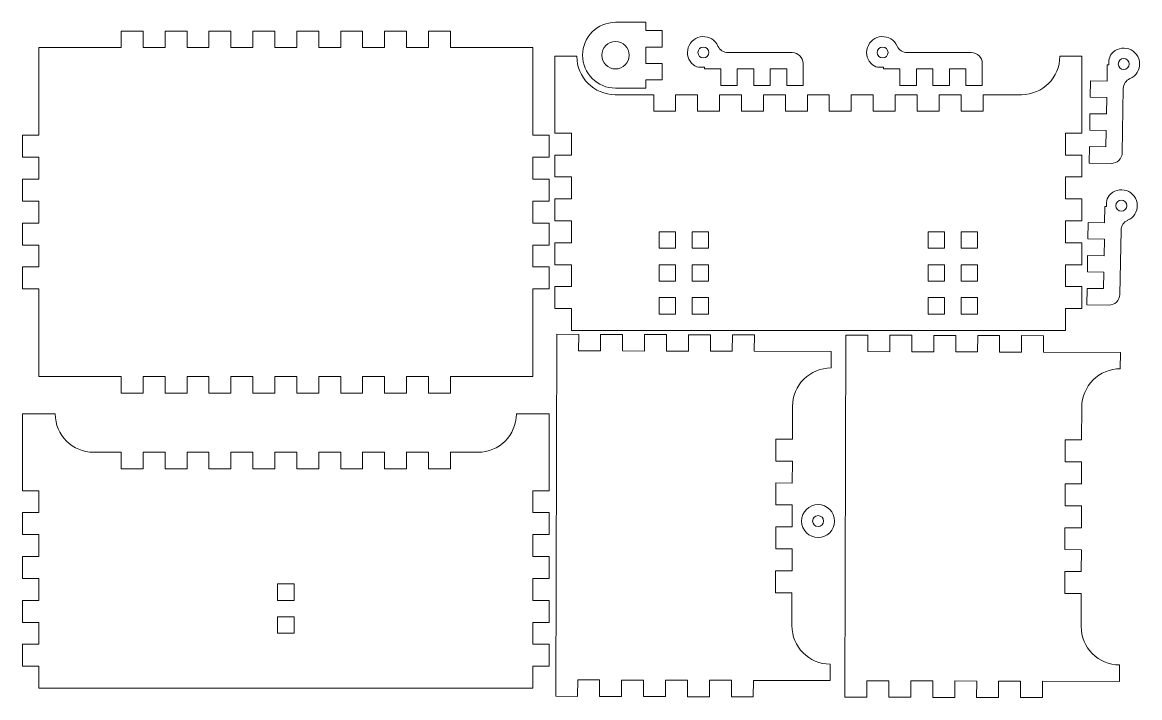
# Model space of a CAD drawing. Header units: millimetres. Extents: x 8 to 562, y 135 to 410.
# Drawn here: x 352.7 to 556.3, y 286.7 to 409.8 of the extents above; entities that cross this region are included whole.
import ezdxf

# ---------------------------------------------------------------- set-up
doc = ezdxf.new("R2010")
doc.units = ezdxf.units.MM

msp = doc.modelspace()

# ---------------------------------------------------------------- linework, layer by layer
at = {"color": 7, "linetype": 'Continuous', "lineweight": 15}
for p, q in [((466.29, 409.84), (460.79, 409.84)), ((466.29, 408.34), (466.29, 409.84)), ((370.72, 408.24), (370.72, 405.24)), ((374.72, 408.24), (370.72, 408.24)), ((374.72, 405.24), (374.72, 408.24)), ((378.72, 408.24), (378.72, 405.24)), ((382.72, 408.24), (378.72, 408.24)), ((382.72, 405.24), (382.72, 408.24)), ((386.72, 408.24), (386.72, 405.24)), ((390.72, 408.24), (386.72, 408.24)), ((390.72, 405.24), (390.72, 408.24)), ((394.72, 408.24), (394.72, 405.24)), ((398.72, 408.24), (394.72, 408.24)), ((398.72, 405.24), (398.72, 408.24)), ((402.72, 408.24), (402.72, 405.24)), ((406.72, 408.24), (402.72, 408.24)), ((406.72, 405.24), (406.72, 408.24)), ((410.72, 408.24), (410.72, 405.24)), ((414.72, 408.24), (410.72, 408.24)), ((414.72, 405.24), (414.72, 408.24)), ((418.72, 408.24), (418.72, 405.24)), ((422.72, 408.24), (418.72, 408.24)), ((422.72, 405.24), (422.72, 408.24)), ((426.72, 408.24), (426.72, 405.24)), ((430.72, 408.24), (426.72, 408.24)), ((430.72, 405.24), (430.72, 408.24)), ((469.29, 408.34), (466.29, 408.34)), ((469.29, 405.34), (469.29, 408.34)), ((370.72, 405.24), (355.72, 405.24)), ((355.72, 405.24), (355.72, 389.24)), ((378.72, 405.24), (374.72, 405.24)), ((386.72, 405.24), (382.72, 405.24)), ((394.72, 405.24), (390.72, 405.24)), ((402.72, 405.24), (398.72, 405.24)), ((410.72, 405.24), (406.72, 405.24)), ((418.72, 405.24), (414.72, 405.24)), ((426.72, 405.24), (422.72, 405.24)), ((445.72, 405.24), (430.72, 405.24)), ((445.72, 389.24), (445.72, 405.24)), ((466.29, 405.34), (469.29, 405.34)), ((466.29, 402.34), (466.29, 405.34)), ((449.74, 403.65), (449.74, 389.65)), ((449.74, 403.65), (453.74, 403.65)), ((492.97, 404.34), (481.27, 404.34)), ((525.61, 404.34), (513.92, 404.34)), ((541.74, 403.65), (545.74, 403.65)), ((545.74, 389.65), (545.74, 403.65)), ((469.29, 402.34), (466.29, 402.34)), ((469.29, 399.34), (469.29, 402.34)), ((476.24, 401.64), (476.97, 401.64)), ((476.97, 401.64), (476.97, 401.34)), ((476.97, 401.34), (479.97, 401.34)), ((479.97, 401.34), (479.97, 398.34)), ((482.97, 401.34), (485.97, 401.34)), ((482.97, 398.34), (482.97, 401.34)), ((485.97, 401.34), (485.97, 398.34)), ((488.97, 401.34), (491.97, 401.34)), ((488.97, 398.34), (488.97, 401.34)), ((491.97, 401.34), (491.97, 398.34)), ((494.97, 398.34), (494.97, 402.34)), ((508.88, 401.64), (509.61, 401.64)), ((509.61, 401.64), (509.61, 401.34)), ((509.61, 401.34), (512.61, 401.34)), ((512.61, 401.34), (512.61, 398.34)), ((515.61, 401.34), (518.61, 401.34)), ((515.61, 398.34), (515.61, 401.34)), ((518.61, 401.34), (518.61, 398.34)), ((521.61, 401.34), (524.61, 401.34)), ((521.61, 398.34), (521.61, 401.34)), ((524.61, 401.34), (524.61, 398.34)), ((527.61, 398.34), (527.61, 402.34)), ((550.38, 402.12), (550.33, 399.12)), ((550.68, 402.12), (550.38, 402.12)), ((550.69, 402.85), (550.68, 402.12)), ((466.29, 399.34), (469.29, 399.34)), ((466.29, 397.84), (466.29, 399.34)), ((547.33, 399.17), (547.28, 396.17)), ((550.33, 399.12), (547.33, 399.17)), ((460.79, 397.84), (466.29, 397.84)), ((479.97, 398.34), (482.97, 398.34)), ((485.97, 398.34), (488.97, 398.34)), ((491.97, 398.34), (494.97, 398.34)), ((512.61, 398.34), (515.61, 398.34)), ((518.61, 398.34), (521.61, 398.34)), ((524.61, 398.34), (527.61, 398.34)), ((553.11, 386.08), (553.3, 397.77)), ((467.74, 396.65), (460.74, 396.65)), ((467.74, 393.65), (467.74, 396.65)), ((471.74, 396.65), (471.74, 393.65)), ((475.74, 396.65), (471.74, 396.65)), ((475.74, 393.65), (475.74, 396.65)), ((479.74, 396.65), (479.74, 393.65)), ((483.74, 396.65), (479.74, 396.65)), ((483.74, 393.65), (483.74, 396.65)), ((487.74, 396.65), (487.74, 393.65)), ((491.74, 396.65), (487.74, 396.65)), ((491.74, 393.65), (491.74, 396.65)), ((495.74, 396.65), (495.74, 393.65)), ((499.74, 396.65), (495.74, 396.65)), ((499.74, 393.65), (499.74, 396.65)), ((503.74, 396.65), (503.74, 393.65)), ((507.74, 396.65), (503.74, 396.65)), ((507.74, 393.65), (507.74, 396.65)), ((511.74, 396.65), (511.74, 393.65)), ((515.74, 396.65), (511.74, 396.65)), ((515.74, 393.65), (515.74, 396.65)), ((519.74, 396.65), (519.74, 393.65)), ((523.74, 396.65), (519.74, 396.65)), ((523.74, 393.65), (523.74, 396.65)), ((527.74, 396.65), (527.74, 393.65)), ((534.74, 396.65), (527.74, 396.65)), ((547.28, 396.17), (550.28, 396.12)), ((550.28, 396.12), (550.23, 393.13)), ((471.74, 393.65), (467.74, 393.65)), ((479.74, 393.65), (475.74, 393.65)), ((487.74, 393.65), (483.74, 393.65)), ((495.74, 393.65), (491.74, 393.65)), ((503.74, 393.65), (499.74, 393.65)), ((511.74, 393.65), (507.74, 393.65)), ((519.74, 393.65), (515.74, 393.65)), ((527.74, 393.65), (523.74, 393.65)), ((547.23, 393.17), (547.18, 390.18)), ((550.23, 393.13), (547.23, 393.17)), ((352.72, 389.24), (352.72, 385.24)), ((355.72, 389.24), (352.72, 389.24)), ((448.72, 389.24), (445.72, 389.24)), ((448.72, 385.24), (448.72, 389.24)), ((449.74, 389.65), (452.74, 389.65)), ((452.74, 389.65), (452.74, 385.65)), ((542.74, 389.65), (545.74, 389.65)), ((542.74, 385.65), (542.74, 389.65)), ((547.18, 390.18), (550.18, 390.13)), ((550.18, 390.13), (550.13, 387.13)), ((547.13, 387.18), (547.08, 384.18)), ((550.13, 387.13), (547.13, 387.18)), ((352.72, 385.24), (355.72, 385.24)), ((355.72, 385.24), (355.72, 381.24)), ((445.72, 385.24), (448.72, 385.24)), ((445.72, 381.24), (445.72, 385.24)), ((449.74, 385.65), (449.74, 381.65)), ((452.74, 385.65), (449.74, 385.65)), ((545.74, 385.65), (542.74, 385.65)), ((545.74, 381.65), (545.74, 385.65)), ((547.08, 384.18), (551.08, 384.11)), ((352.72, 381.24), (352.72, 377.24)), ((355.72, 381.24), (352.72, 381.24)), ((448.72, 381.24), (445.72, 381.24)), ((448.72, 377.24), (448.72, 381.24)), ((449.74, 381.65), (452.74, 381.65)), ((452.74, 381.65), (452.74, 377.65)), ((542.74, 381.65), (545.74, 381.65)), ((542.74, 377.65), (542.74, 381.65)), ((352.72, 377.24), (355.72, 377.24)), ((355.72, 377.24), (355.72, 373.24)), ((445.72, 377.24), (448.72, 377.24)), ((445.72, 373.24), (445.72, 377.24)), ((449.74, 377.65), (449.74, 373.65)), ((452.74, 377.65), (449.74, 377.65)), ((545.74, 377.65), (542.74, 377.65)), ((545.74, 373.65), (545.74, 377.65)), ((550.26, 377.02), (550.25, 376.29)), ((549.95, 376.29), (549.9, 373.29)), ((550.25, 376.29), (549.95, 376.29)), ((352.72, 373.24), (352.72, 369.24)), ((355.72, 373.24), (352.72, 373.24)), ((448.72, 373.24), (445.72, 373.24)), ((448.72, 369.24), (448.72, 373.24)), ((449.74, 373.65), (452.74, 373.65)), ((452.74, 373.65), (452.74, 369.65)), ((542.74, 373.65), (545.74, 373.65)), ((542.74, 369.65), (542.74, 373.65)), ((546.9, 373.34), (546.85, 370.34)), ((549.9, 373.29), (546.9, 373.34)), ((468.74, 371.65), (471.74, 371.65)), ((468.74, 368.65), (468.74, 371.65)), ((471.74, 371.65), (471.74, 368.65)), ((474.74, 368.65), (474.74, 371.65)), ((474.74, 371.65), (477.74, 371.65)), ((477.74, 371.65), (477.74, 368.65)), ((517.74, 371.65), (520.74, 371.65)), ((517.74, 368.65), (517.74, 371.65)), ((520.74, 371.65), (520.74, 368.65)), ((523.74, 371.65), (526.74, 371.65)), ((523.74, 368.65), (523.74, 371.65)), ((526.74, 371.65), (526.74, 368.65)), ((552.68, 360.24), (552.88, 371.93)), ((352.72, 369.24), (355.72, 369.24)), ((355.72, 369.24), (355.72, 365.24)), ((445.72, 369.24), (448.72, 369.24)), ((445.72, 365.24), (445.72, 369.24)), ((449.74, 369.65), (449.74, 365.65)), ((452.74, 369.65), (449.74, 369.65)), ((471.74, 368.65), (468.74, 368.65)), ((477.74, 368.65), (474.74, 368.65)), ((520.74, 368.65), (517.74, 368.65)), ((526.74, 368.65), (523.74, 368.65)), ((545.74, 369.65), (542.74, 369.65)), ((545.74, 365.65), (545.74, 369.65)), ((546.85, 370.34), (549.85, 370.29)), ((549.85, 370.29), (549.8, 367.29)), ((546.8, 367.34), (546.75, 364.34)), ((549.8, 367.29), (546.8, 367.34)), ((352.72, 365.24), (352.72, 361.24)), ((355.72, 365.24), (352.72, 365.24)), ((448.72, 365.24), (445.72, 365.24)), ((448.72, 361.24), (448.72, 365.24)), ((449.74, 365.65), (452.74, 365.65)), ((452.74, 365.65), (452.74, 361.65)), ((468.74, 365.65), (471.74, 365.65)), ((468.74, 362.65), (468.74, 365.65)), ((471.74, 365.65), (471.74, 362.65)), ((474.74, 362.65), (474.74, 365.65)), ((474.74, 365.65), (477.74, 365.65)), ((477.74, 365.65), (477.74, 362.65)), ((517.74, 365.65), (520.74, 365.65)), ((517.74, 362.65), (517.74, 365.65)), ((520.74, 365.65), (520.74, 362.65)), ((523.74, 365.65), (526.74, 365.65)), ((523.74, 362.65), (523.74, 365.65)), ((526.74, 365.65), (526.74, 362.65)), ((542.74, 365.65), (545.74, 365.65)), ((542.74, 361.65), (542.74, 365.65)), ((471.74, 362.65), (468.74, 362.65)), ((477.74, 362.65), (474.74, 362.65)), ((520.74, 362.65), (517.74, 362.65)), ((526.74, 362.65), (523.74, 362.65)), ((546.75, 364.34), (549.75, 364.29)), ((549.75, 364.29), (549.7, 361.29)), ((352.72, 361.24), (355.72, 361.24)), ((355.72, 361.24), (355.72, 345.24)), ((445.72, 361.24), (448.72, 361.24)), ((445.72, 345.24), (445.72, 361.24)), ((449.74, 361.65), (449.74, 357.65)), ((452.74, 361.65), (449.74, 361.65)), ((545.74, 361.65), (542.74, 361.65)), ((545.74, 357.65), (545.74, 361.65)), ((546.7, 361.34), (546.65, 358.34)), ((549.7, 361.29), (546.7, 361.34)), ((468.74, 359.65), (471.74, 359.65)), ((468.74, 356.65), (468.74, 359.65)), ((471.74, 359.65), (471.74, 356.65)), ((474.74, 359.65), (477.74, 359.65)), ((474.74, 356.65), (474.74, 359.65)), ((477.74, 359.65), (477.74, 356.65)), ((517.74, 356.65), (517.74, 359.65)), ((517.74, 359.65), (520.74, 359.65)), ((520.74, 359.65), (520.74, 356.65)), ((523.74, 356.65), (523.74, 359.65)), ((523.74, 359.65), (526.74, 359.65)), ((526.74, 359.65), (526.74, 356.65)), ((546.65, 358.34), (550.65, 358.28)), ((449.74, 357.65), (452.74, 357.65)), ((452.74, 357.65), (452.74, 353.65)), ((471.74, 356.65), (468.74, 356.65)), ((477.74, 356.65), (474.74, 356.65)), ((520.74, 356.65), (517.74, 356.65)), ((526.74, 356.65), (523.74, 356.65)), ((542.74, 357.65), (545.74, 357.65)), ((542.74, 353.65), (542.74, 357.65)), ((450.08, 352.96), (449.89, 286.96)), ((454.08, 352.95), (450.08, 352.96)), ((452.74, 353.65), (542.74, 353.65)), ((454.07, 349.95), (454.08, 352.95)), ((458.08, 352.94), (458.07, 349.94)), ((462.08, 352.93), (458.08, 352.94)), ((462.07, 349.93), (462.08, 352.93)), ((466.08, 352.91), (466.07, 349.91)), ((470.08, 352.9), (466.08, 352.91)), ((470.07, 349.9), (470.08, 352.9)), ((474.08, 352.89), (474.07, 349.89)), ((478.08, 352.88), (474.08, 352.89)), ((478.07, 349.88), (478.08, 352.88)), ((482.08, 352.87), (482.07, 349.87)), ((486.08, 352.86), (482.08, 352.87)), ((486.07, 349.86), (486.08, 352.86)), ((502.77, 352.81), (502.58, 286.81)), ((506.77, 352.8), (502.77, 352.81)), ((506.76, 349.8), (506.77, 352.8)), ((510.77, 352.79), (510.76, 349.79)), ((514.77, 352.78), (510.77, 352.79)), ((514.76, 349.78), (514.77, 352.78)), ((518.77, 352.77), (518.76, 349.77)), ((522.77, 352.75), (518.77, 352.77)), ((522.76, 349.75), (522.77, 352.75)), ((526.77, 352.74), (526.76, 349.74)), ((530.77, 352.73), (526.77, 352.74)), ((530.76, 349.73), (530.77, 352.73)), ((534.77, 352.72), (534.76, 349.72)), ((538.77, 352.71), (534.77, 352.72)), ((538.76, 349.71), (538.77, 352.71)), ((458.07, 349.94), (454.07, 349.95)), ((466.07, 349.91), (462.07, 349.93)), ((474.07, 349.89), (470.07, 349.9)), ((482.07, 349.87), (478.07, 349.88)), ((500.07, 349.82), (486.07, 349.86)), ((500.06, 346.82), (500.07, 349.82)), ((510.76, 349.79), (506.76, 349.8)), ((518.76, 349.77), (514.76, 349.78)), ((526.76, 349.74), (522.76, 349.75)), ((534.76, 349.72), (530.76, 349.73)), ((552.76, 349.67), (538.76, 349.71)), ((552.75, 346.67), (552.76, 349.67)), ((355.72, 345.24), (370.72, 345.24)), ((370.72, 345.24), (370.72, 342.24)), ((374.72, 345.24), (378.72, 345.24)), ((374.72, 342.24), (374.72, 345.24)), ((378.72, 345.24), (378.72, 342.24)), ((382.72, 345.24), (386.72, 345.24)), ((382.72, 342.24), (382.72, 345.24)), ((386.72, 345.24), (386.72, 342.24)), ((390.72, 345.24), (394.72, 345.24)), ((390.72, 342.24), (390.72, 345.24)), ((394.72, 345.24), (394.72, 342.24)), ((398.72, 345.24), (402.72, 345.24)), ((398.72, 342.24), (398.72, 345.24)), ((402.72, 345.24), (402.72, 342.24)), ((406.72, 345.24), (410.72, 345.24)), ((406.72, 342.24), (406.72, 345.24)), ((410.72, 345.24), (410.72, 342.24)), ((414.72, 345.24), (418.72, 345.24)), ((414.72, 342.24), (414.72, 345.24)), ((418.72, 345.24), (418.72, 342.24)), ((422.72, 345.24), (426.72, 345.24)), ((422.72, 342.24), (422.72, 345.24)), ((426.72, 345.24), (426.72, 342.24)), ((430.72, 345.24), (445.72, 345.24)), ((430.72, 342.24), (430.72, 345.24)), ((370.72, 342.24), (374.72, 342.24)), ((378.72, 342.24), (382.72, 342.24)), ((386.72, 342.24), (390.72, 342.24)), ((394.72, 342.24), (398.72, 342.24)), ((402.72, 342.24), (406.72, 342.24)), ((410.72, 342.24), (414.72, 342.24)), ((418.72, 342.24), (422.72, 342.24)), ((426.72, 342.24), (430.72, 342.24)), ((352.72, 338.44), (352.72, 324.44)), ((352.72, 338.44), (358.72, 338.44)), ((442.72, 338.44), (448.72, 338.44)), ((448.72, 324.44), (448.72, 338.44)), ((493.02, 333.84), (493.04, 339.84)), ((545.71, 333.69), (545.73, 339.69)), ((490.01, 329.85), (490.02, 333.85)), ((490.02, 333.85), (493.02, 333.84)), ((542.7, 329.7), (542.71, 333.7)), ((542.71, 333.7), (545.71, 333.69)), ((370.72, 331.44), (365.72, 331.44)), ((370.72, 328.44), (370.72, 331.44)), ((374.72, 331.44), (374.72, 328.44)), ((378.72, 331.44), (374.72, 331.44)), ((378.72, 328.44), (378.72, 331.44)), ((382.72, 331.44), (382.72, 328.44)), ((386.72, 331.44), (382.72, 331.44)), ((386.72, 328.44), (386.72, 331.44)), ((390.72, 331.44), (390.72, 328.44)), ((394.72, 331.44), (390.72, 331.44)), ((394.72, 328.44), (394.72, 331.44)), ((398.72, 331.44), (398.72, 328.44)), ((402.72, 331.44), (398.72, 331.44)), ((402.72, 328.44), (402.72, 331.44)), ((406.72, 331.44), (406.72, 328.44)), ((410.72, 331.44), (406.72, 331.44)), ((410.72, 328.44), (410.72, 331.44)), ((414.72, 331.44), (414.72, 328.44)), ((418.72, 331.44), (414.72, 331.44)), ((418.72, 328.44), (418.72, 331.44)), ((422.72, 331.44), (422.72, 328.44)), ((426.72, 331.44), (422.72, 331.44)), ((426.72, 328.44), (426.72, 331.44)), ((430.72, 331.44), (430.72, 328.44)), ((435.72, 331.44), (430.72, 331.44)), ((493.01, 329.84), (490.01, 329.85)), ((493, 325.84), (493.01, 329.84)), ((374.72, 328.44), (370.72, 328.44)), ((382.72, 328.44), (378.72, 328.44)), ((390.72, 328.44), (386.72, 328.44)), ((398.72, 328.44), (394.72, 328.44)), ((406.72, 328.44), (402.72, 328.44)), ((414.72, 328.44), (410.72, 328.44)), ((422.72, 328.44), (418.72, 328.44)), ((430.72, 328.44), (426.72, 328.44)), ((545.7, 329.69), (542.7, 329.7)), ((545.69, 325.69), (545.7, 329.69)), ((489.99, 321.85), (490, 325.85)), ((490, 325.85), (493, 325.84)), ((542.68, 321.7), (542.69, 325.7)), ((542.69, 325.7), (545.69, 325.69)), ((352.72, 324.44), (355.72, 324.44)), ((355.72, 324.44), (355.72, 320.44)), ((445.72, 324.44), (448.72, 324.44)), ((445.72, 320.44), (445.72, 324.44)), ((492.99, 321.84), (489.99, 321.85)), ((492.98, 317.84), (492.99, 321.84)), ((545.68, 321.69), (542.68, 321.7)), ((545.67, 317.69), (545.68, 321.69)), ((352.72, 320.44), (352.72, 316.44)), ((355.72, 320.44), (352.72, 320.44)), ((448.72, 320.44), (445.72, 320.44)), ((448.72, 316.44), (448.72, 320.44)), ((489.97, 313.85), (489.98, 317.85)), ((489.98, 317.85), (492.98, 317.84)), ((542.66, 313.7), (542.67, 317.7)), ((542.67, 317.7), (545.67, 317.69)), ((352.72, 316.44), (355.72, 316.44)), ((355.72, 316.44), (355.72, 312.44)), ((445.72, 316.44), (448.72, 316.44)), ((445.72, 312.44), (445.72, 316.44)), ((492.97, 313.84), (489.97, 313.85)), ((492.96, 309.84), (492.97, 313.84)), ((545.66, 313.69), (542.66, 313.7)), ((545.65, 309.69), (545.66, 313.69)), ((352.72, 312.44), (352.72, 308.44)), ((355.72, 312.44), (352.72, 312.44)), ((448.72, 312.44), (445.72, 312.44)), ((448.72, 308.44), (448.72, 312.44)), ((489.94, 305.85), (489.96, 309.85)), ((489.96, 309.85), (492.96, 309.84)), ((542.63, 305.7), (542.65, 309.7)), ((542.65, 309.7), (545.65, 309.69)), ((352.72, 308.44), (355.72, 308.44)), ((355.72, 308.44), (355.72, 304.44)), ((399.22, 307.44), (402.22, 307.44)), ((399.22, 304.44), (399.22, 307.44)), ((402.22, 307.44), (402.22, 304.44)), ((445.72, 308.44), (448.72, 308.44)), ((445.72, 304.44), (445.72, 308.44)), ((492.94, 305.84), (489.94, 305.85)), ((492.93, 299.84), (492.94, 305.84)), ((545.63, 305.69), (542.63, 305.7)), ((545.62, 299.69), (545.63, 305.69)), ((352.72, 304.44), (352.72, 300.44)), ((355.72, 304.44), (352.72, 304.44)), ((402.22, 304.44), (399.22, 304.44)), ((448.72, 304.44), (445.72, 304.44)), ((448.72, 300.44), (448.72, 304.44)), ((399.22, 301.44), (402.22, 301.44)), ((399.22, 298.44), (399.22, 301.44)), ((402.22, 301.44), (402.22, 298.44)), ((352.72, 300.44), (355.72, 300.44)), ((355.72, 300.44), (355.72, 296.44)), ((445.72, 296.44), (445.72, 300.44)), ((445.72, 300.44), (448.72, 300.44)), ((402.22, 298.44), (399.22, 298.44)), ((352.72, 296.44), (352.72, 292.44)), ((355.72, 296.44), (352.72, 296.44)), ((448.72, 296.44), (445.72, 296.44)), ((448.72, 292.44), (448.72, 296.44)), ((352.72, 292.44), (355.72, 292.44)), ((355.72, 292.44), (355.72, 288.44)), ((445.72, 292.44), (448.72, 292.44)), ((445.72, 288.44), (445.72, 292.44)), ((499.9, 289.82), (499.91, 292.82)), ((552.59, 289.67), (552.6, 292.67)), ((453.89, 286.95), (453.9, 289.95)), ((453.9, 289.95), (457.9, 289.94)), ((457.9, 289.94), (457.89, 286.94)), ((461.89, 286.93), (461.9, 289.93)), ((461.9, 289.93), (465.9, 289.91)), ((465.9, 289.91), (465.89, 286.91)), ((469.89, 286.9), (469.9, 289.9)), ((469.9, 289.9), (473.9, 289.89)), ((473.9, 289.89), (473.89, 286.89)), ((477.89, 286.88), (477.9, 289.88)), ((477.9, 289.88), (481.9, 289.87)), ((481.9, 289.87), (481.89, 286.87)), ((485.89, 286.86), (485.9, 289.86)), ((485.9, 289.86), (499.9, 289.82)), ((506.58, 286.8), (506.59, 289.8)), ((506.59, 289.8), (510.59, 289.79)), ((510.59, 289.79), (510.58, 286.79)), ((514.58, 286.78), (514.59, 289.78)), ((514.59, 289.78), (518.59, 289.77)), ((518.59, 289.77), (518.58, 286.77)), ((522.58, 286.75), (522.59, 289.75)), ((522.59, 289.75), (526.59, 289.74)), ((526.59, 289.74), (526.58, 286.74)), ((530.58, 286.73), (530.59, 289.73)), ((530.59, 289.73), (534.59, 289.72)), ((534.59, 289.72), (534.58, 286.72)), ((538.58, 286.71), (538.59, 289.71)), ((538.59, 289.71), (552.59, 289.67)), ((355.72, 288.44), (445.72, 288.44)), ((449.89, 286.96), (453.89, 286.95)), ((457.89, 286.94), (461.89, 286.93)), ((465.89, 286.91), (469.89, 286.9)), ((473.89, 286.89), (477.89, 286.88)), ((481.89, 286.87), (485.89, 286.86)), ((502.58, 286.81), (506.58, 286.8)), ((510.58, 286.79), (514.58, 286.78)), ((518.58, 286.77), (522.58, 286.75)), ((526.58, 286.74), (530.58, 286.73)), ((534.58, 286.72), (538.58, 286.71))]:
    msp.add_line(p, q, dxfattribs=at)
for centre, radius in [((460.79, 403.84), 2.5), ((476.8, 404.34), 1), ((509.44, 404.34), 1), ((553.38, 402.24), 1), ((552.95, 376.41), 1), ((497.7, 318.91), 3), ((497.7, 318.91), 1)]:
    msp.add_circle(centre, radius, dxfattribs=at)
for centre, radius, start, end in [((460.79, 403.84), 6, 90, 270), ((476.8, 404.34), 2.9, 24.0895, 231.0576), ((509.44, 404.34), 2.9, 24.0895, 231.0576), ((481.27, 406.34), 2, 204.0895, 270), ((513.92, 406.34), 2, 204.0895, 270), ((553.38, 402.24), 2.9, 293.1405, 140.1086), ((460.74, 403.65), 7, 180, 270), ((492.97, 402.34), 2, 0, 90), ((525.61, 402.34), 2, 360, 90), ((534.74, 403.65), 7, 270, 0), ((552.69, 402.82), 2, 140.1086, 179.051), ((476.24, 403.64), 2, 231.0576, 270), ((508.88, 403.64), 2, 231.0576, 270), ((555.3, 397.73), 2, 113.1405, 179.051), ((551.11, 386.11), 2, 269.051, 359.051), ((552.95, 376.41), 2.9, 293.1405, 140.1086), ((552.26, 376.98), 2, 140.1086, 179.051), ((554.88, 371.9), 2, 113.1405, 179.051), ((550.68, 360.28), 2, 269.051, 359.051), ((500.04, 339.82), 7, 89.8377, 179.8377), ((552.73, 339.67), 7, 89.8377, 179.8377), ((365.72, 338.44), 7, 180, 270), ((435.72, 338.44), 7, 270, 0), ((499.93, 299.82), 7, 179.8377, 269.8377), ((552.62, 299.67), 7, 179.8377, 269.8377)]:
    msp.add_arc(centre, radius, start, end, dxfattribs=at)

doc.saveas('drawing.dxf')
